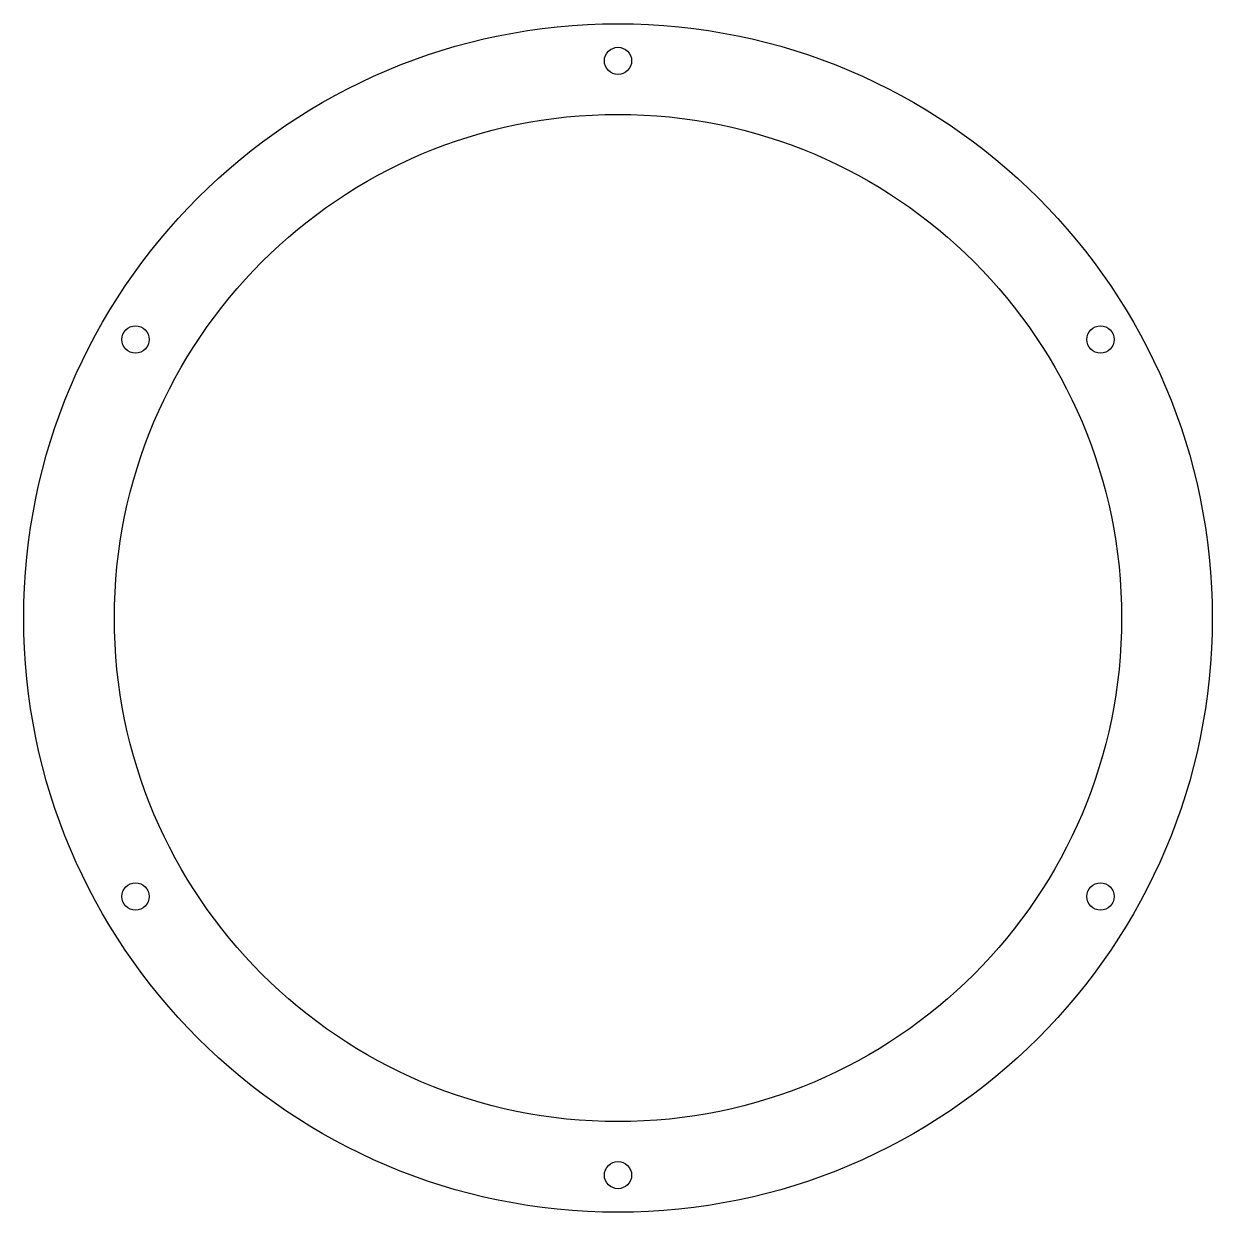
# Model space of a CAD drawing. Header units: millimetres. Extents: x -120 to 120, y -120 to 120.
import ezdxf

# ---------------------------------------------------------------- set-up
doc = ezdxf.new("R2010")
doc.units = ezdxf.units.MM
doc.layers.get('0').update_dxf_attribs({"linetype": 'CONTINUOUS'})

msp = doc.modelspace()

# ---------------------------------------------------------------- linework, layer by layer
for centre, radius in [((0, 0), 120), ((0, 112.5), 2.75), ((0, 0), 101.7), ((-97.43, 56.25), 2.75), ((97.43, 56.25), 2.75), ((-97.43, -56.25), 2.75), ((97.43, -56.25), 2.75), ((0, -112.5), 2.75)]:
    msp.add_circle(centre, radius)

doc.saveas('drawing.dxf')
